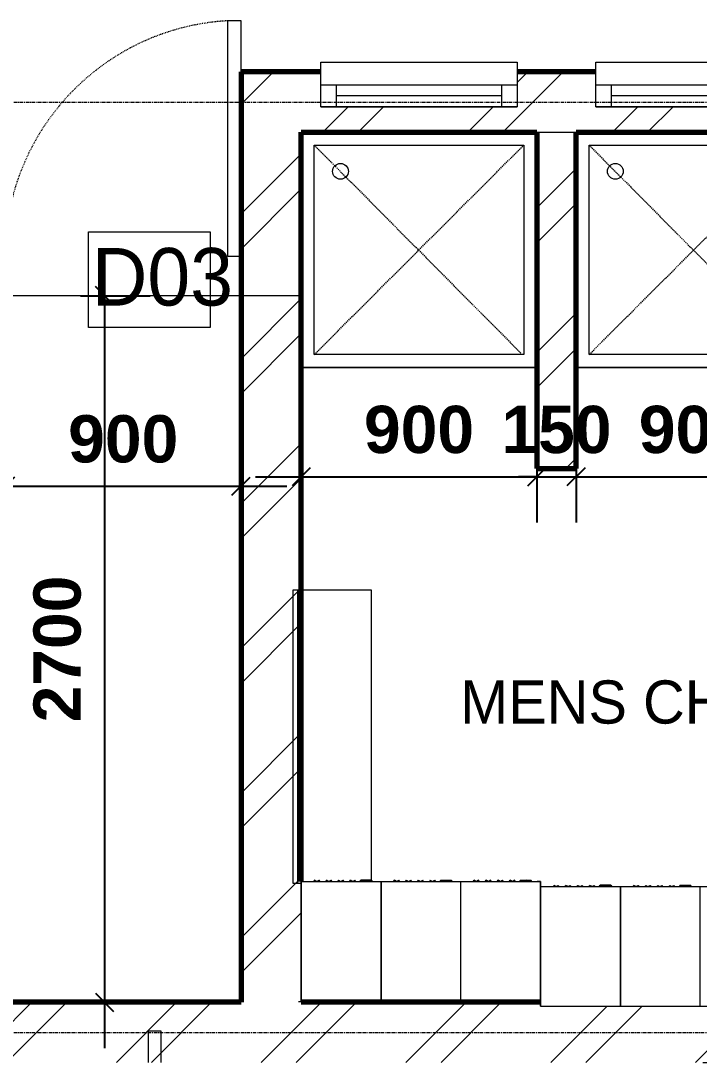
# Model space of a CAD drawing. Header units: inches. Extents: x 22 to 382261, y 22 to 371281.
# Drawn here: x 135042 to 137633, y 217997 to 221972 of the extents above; entities that cross this region are included whole.
import ezdxf

# ---------------------------------------------------------------- set-up
doc = ezdxf.new("R2010")
doc.units = ezdxf.units.IN
doc.header["$MEASUREMENT"] = 0
for name, pattern in [('Dash', [6.35, 3.175, -3.175]), ('Grid Line 1_2_', [22.225, 12.7, -3.175, 3.175, -3.175]), ('Hidden', [7.14375, 4.7625, -2.38125])]:
    doc.linetypes.add(name, pattern=pattern)
for name, color, linetype, lineweight in [('A-ANNO-DIMS', 211, 'Continuous', 9), ('A-AREA-IDEN', 2, 'Continuous', 9), ('A-DOOR', 31, 'Continuous', 9), ('A-DOOR-HDLN', 31, 'Dash', 9), ('A-DOOR-IDEN', 31, 'Continuous', 9), ('A-FLOR', 192, 'Continuous', 9), ('A-GLAZ', 151, 'Continuous', 9), ('A-GLAZ-SILL', 1, 'Continuous', 9), ('A-WALL', 113, 'Continuous', 9), ('A-WALL-PATT', 111, 'Continuous', 9), ('G-IMPT', 8, 'Continuous', 9), ('I-WALL', 2, 'Continuous', 9), ('P-SANR-FIXT', 6, 'Continuous', 9), ('Q-CASE', 31, 'Continuous', 9), ('Q-SPCQ', 91, 'Continuous', 9), ('S-GRID', 1, 'Continuous', 9)]:
    doc.layers.add(name, color=color, linetype=linetype, lineweight=lineweight)
doc.styles.add('Arial_B_1', font='arialbd.ttf', dxfattribs={"height": 180.555556})
doc.styles.add('Arial_B_2', font='arialbd.ttf', dxfattribs={"height": 270.833333})
doc.styles.add('Gill Sans MT', font='GIL_____.TTF', dxfattribs={"height": 262.5})
doc.styles.add('Tw Cen MT Condensed', font='TCCM____.TTF', dxfattribs={"height": 1.35})
doc.dimstyles.new('1', dxfattribs={"dimscale": 304.8, "dimtxt": 178.545395, "dimasz": 0.227865, "dimexe": 0.574147, "dimexo": 0.0625, "dimgap": 0.287073, "dimtad": 1, "dimdec": 0, "dimzin": 0, "dimdsep": 46, "dimtxsty": 'Arial_B_1', "dimblk1": 'OBLIQUE', "dimblk2": 'OBLIQUE', "dimsah": 1, "dimcen": 0.09, "dimdle": 0.574147, "dimazin": 0, "dimtfac": 1, "dimtdec": 4, "dimtix": 1, "dimtmove": 0, "dimatfit": 3, "dimfxl": 0.574147, "dimfxlon": 1, "dimtvp": 1, "dimtolj": 1, "dimtzin": 0, "dimarcsym": 2})
doc.dimstyles.new('2_2', dxfattribs={"dimscale": 304.8, "dimtxt": 267.818092, "dimasz": 0.227865, "dimexe": 1.377953, "dimexo": 0.0625, "dimgap": 0.287073, "dimtad": 1, "dimdec": 0, "dimzin": 0, "dimdsep": 46, "dimtxsty": 'Arial_B_2', "dimblk1": 'OBLIQUE', "dimblk2": 'OBLIQUE', "dimsah": 1, "dimcen": 0.09, "dimdle": 0.574147, "dimazin": 0, "dimtfac": 1, "dimtdec": 4, "dimtix": 1, "dimtmove": 0, "dimatfit": 3, "dimfxl": 0.574147, "dimfxlon": 1, "dimtvp": 1, "dimtolj": 1, "dimtzin": 0, "dimlwd": 18, "dimlwe": 18, "dimarcsym": 2})
pattern_1 = [(45, (139676.7, 209538.6), (-276.592, 276.592), []), (45, (139676.7, 209957.7), (-276.592, 276.592), [])]

# ---------------------------------------------------------------- blocks, each defined once
blk = doc.blocks.new('Casework 9 - Casework 8-559231-01-GROUND FLOOR DIM- PART B')
at = {"layer": 'Q-CASE'}
for p, q in [((-4098.8, 8573.2), (-4148.8, 8573.2)), ((-4148.8, 8573.2), (-4148.8, 8453.2)), ((-4098.8, 8453.2), (-4098.8, 8573.2))]:
    blk.add_line(p, q, dxfattribs=at)
blk = doc.blocks.new('Windows_Sgl_Plain - 750 by 600-438113-01-GROUND FLOOR DIM- PART B')
at = {"layer": 'A-GLAZ'}
for p, q in [((-375, 9.5), (375, 9.5)), ((-375, -161), (-375, 9.5)), ((375, 9.5), (-375, 9.5)), ((-315, -73.5), (-315, 9.5)), ((315, 9.5), (315, -73.5)), ((375, 9.5), (375, -161)), ((-375, -73.5), (-375, -25.5)), ((-315, -32), (315, -32)), ((375, -25.5), (375, -73.5)), ((375, -73.5), (-375, -73.5)), ((375, -161), (-375, -161))]:
    blk.add_line(p, q, dxfattribs=at)
at = {"layer": 'A-GLAZ-SILL'}
for p, q in [((-375, -161), (-375, -124.7)), ((375, -124.7), (375, -161)), ((375, -161), (-375, -161))]:
    blk.add_line(p, q, dxfattribs=at)
blk = doc.blocks.new('Shower Tray _1_ - 900 x 1200mm Wide 2-V38-01-GROUND FLOOR DIM- PART B')
at = {"layer": 'P-SANR-FIXT'}
for p, q in [((-450, 450), (-450, -450)), ((450, 450), (-450, 450)), ((-450, -450), (-450, 450)), ((-450, 450), (450, 450)), ((450, -450), (450, 450)), ((450, 450), (450, -450)), ((-400, -400), (-400, 400)), ((-400, 400), (400, 400)), ((400, 400), (400, -400)), ((400, -400), (-400, -400)), ((-450, -450), (450, -450)), ((450, -450), (-450, -450))]:
    blk.add_line(p, q, dxfattribs=at)
at = {"layer": 'P-SANR-FIXT', "linetype": 'Hidden'}
for p, q in [((-400, -400), (400, 400)), ((-400, 400), (389.3, -394.7))]:
    blk.add_line(p, q, dxfattribs=at)
at = {"layer": 'P-SANR-FIXT'}
blk.add_circle((-300, 300), 30, dxfattribs=at)
blk = doc.blocks.new('M_Single-Flush - 900 by 2100-683578-01-GROUND FLOOR DIM- PART B')
at = {"layer": 'A-DOOR', "lineweight": 18}
for p, q in [((450, 975.2), (399, 975.2)), ((399, 75), (399, 975.2)), ((450, 75), (450, 975.2)), ((450, 75), (399, 75))]:
    blk.add_line(p, q, dxfattribs=at)
at = {"layer": 'A-DOOR-HDLN'}
blk.add_arc((450, 75), 901.7, 93.2424, 180, dxfattribs=at)
blk = doc.blocks.new('Locker08 - 12ZLKR08_dwg-783368-01-GROUND FLOOR DIM- PART B')
at = {"layer": 'G-IMPT'}
for p, q in [((456.7, 914.4), (0, 914.4)), ((0, 914.4), (457.2, 914.4)), ((0, 914.4), (0, 609.6)), ((0, 914.4), (0, 609.6)), ((457.2, 914.4), (0, 914.4)), ((456.7, 914.4), (0, 914.4)), ((457.2, 914.4), (457.2, 609.6)), ((457.2, 914.4), (457.2, 901.7)), ((457.2, 901.7), (457.2, 622.3)), ((457.2, 866.5), (461.8, 863.1)), ((461.8, 863.1), (457.2, 866.5)), ((457.2, 854.9), (461.8, 863.1)), ((457.2, 854.9), (461.8, 846.6)), ((457.2, 843.2), (461.8, 846.6)), ((461.8, 846.6), (457.2, 843.2)), ((457.2, 820.8), (461.8, 817.4)), ((457.2, 820.8), (461.8, 817.4)), ((457.2, 809.2), (461.8, 817.4)), ((457.2, 809.2), (461.8, 800.9)), ((461.8, 800.9), (457.2, 797.4)), ((457.2, 797.4), (461.8, 800.9)), ((461.8, 771.7), (457.2, 775.1)), ((457.2, 775.1), (461.8, 771.7)), ((461.8, 771.7), (457.2, 763.4)), ((457.2, 763.4), (461.8, 755.2)), ((461.8, 755.2), (457.2, 751.7)), ((457.2, 751.7), (461.8, 755.2)), ((457.2, 729.4), (461.8, 726)), ((457.2, 729.4), (461.8, 726)), ((457.2, 717.7), (461.8, 726)), ((457.2, 717.7), (461.8, 709.5)), ((457.2, 706), (461.8, 709.5)), ((457.2, 706), (461.8, 709.5)), ((457.2, 689.5), (458.8, 688.9)), ((461.8, 680.3), (457.2, 683.7)), ((457.2, 683.7), (461.8, 680.3)), ((461.8, 680.3), (457.2, 672)), ((458.8, 688.9), (462.1, 686.4)), ((458.8, 682.5), (458.8, 688.9)), ((462.1, 646.4), (462.1, 686.4)), ((461.8, 663.7), (457.2, 672)), ((457.2, 660.3), (461.8, 663.7)), ((457.2, 660.3), (461.8, 663.7)), ((457.2, 643.3), (458.8, 643.9)), ((458.8, 669.1), (458.8, 674.8)), ((458.8, 643.9), (458.8, 661.5)), ((462.1, 646.4), (458.8, 643.9)), ((0, 609.6), (0, 304.8)), ((0, 609.6), (457.2, 609.6)), ((0, 609.6), (0, 304.8)), ((457.2, 609.6), (0, 609.6)), ((457.2, 609.6), (0, 609.6)), ((457.2, 622.3), (457.2, 609.6)), ((457.2, 609.6), (457.2, 304.8)), ((457.2, 609.6), (457.2, 596.9)), ((457.2, 596.9), (457.2, 317.5)), ((457.2, 561.7), (461.8, 558.3)), ((461.8, 558.3), (457.2, 561.7)), ((457.2, 550.1), (461.8, 558.3)), ((457.2, 550.1), (461.8, 541.8)), ((461.8, 541.8), (457.2, 538.4)), ((457.2, 538.4), (461.8, 541.8)), ((457.2, 516), (461.8, 512.6)), ((457.2, 516), (461.8, 512.6)), ((461.8, 512.6), (457.2, 504.4)), ((457.2, 504.4), (461.8, 496.1)), ((461.8, 496.1), (457.2, 492.6)), ((457.2, 492.6), (461.8, 496.1)), ((457.2, 470.3), (461.8, 466.9)), ((457.2, 470.3), (461.8, 466.9)), ((461.8, 466.9), (457.2, 458.6)), ((457.2, 458.6), (461.8, 450.4)), ((457.2, 446.9), (461.8, 450.4)), ((457.2, 446.9), (461.8, 450.4)), ((461.8, 421.2), (457.2, 424.6)), ((461.8, 421.2), (457.2, 424.6)), ((461.8, 421.2), (457.2, 412.9)), ((457.2, 412.9), (461.8, 404.7)), ((461.8, 404.7), (457.2, 401.2)), ((461.8, 404.7), (457.2, 401.2)), ((457.2, 384.7), (458.8, 384.1)), ((457.2, 378.9), (461.8, 375.5)), ((457.2, 378.9), (461.8, 375.5)), ((461.8, 375.5), (457.2, 367.2)), ((457.2, 367.2), (461.8, 358.9)), ((457.2, 355.5), (461.8, 358.9)), ((461.8, 358.9), (457.2, 355.5)), ((462.1, 381.6), (458.8, 384.1)), ((458.8, 377.7), (458.8, 384.1)), ((458.8, 364.3), (458.8, 370)), ((462.1, 381.6), (462.1, 341.6)), ((458.8, 339.1), (457.2, 338.5)), ((458.8, 339.1), (458.8, 356.7)), ((458.8, 339.1), (462.1, 341.6)), ((0, 304.8), (0, 0)), ((0, 304.8), (457.2, 304.8)), ((0, 304.8), (0, 0)), ((0, 304.8), (457.2, 304.8)), ((0, 304.8), (457.2, 304.8)), ((457.2, 317.5), (457.2, 304.8)), ((457.2, 304.8), (457.2, 0)), ((457.2, 304.8), (457.2, 292.1)), ((457.2, 292.1), (457.2, 12.7)), ((457.2, 256.9), (461.8, 253.5)), ((457.2, 256.9), (461.8, 253.5)), ((457.2, 245.3), (461.8, 253.5)), ((461.8, 237), (457.2, 245.3)), ((457.2, 233.6), (461.8, 237)), ((457.2, 233.6), (461.8, 237)), ((457.2, 211.2), (461.8, 207.8)), ((461.8, 207.8), (457.2, 211.2)), ((457.2, 199.6), (461.8, 207.8)), ((461.8, 191.3), (457.2, 199.6)), ((457.2, 187.8), (461.8, 191.3)), ((457.2, 187.8), (461.8, 191.3)), ((457.2, 165.5), (461.8, 162.1)), ((461.8, 162.1), (457.2, 165.5)), ((457.2, 153.8), (461.8, 162.1)), ((457.2, 153.8), (461.8, 145.6)), ((457.2, 142.1), (461.8, 145.6)), ((457.2, 142.1), (461.8, 145.6)), ((457.2, 119.8), (461.8, 116.4)), ((457.2, 119.8), (461.8, 116.4)), ((457.2, 108.1), (461.8, 116.4)), ((461.8, 99.9), (457.2, 108.1)), ((457.2, 96.4), (461.8, 99.9)), ((457.2, 96.4), (461.8, 99.9)), ((457.2, 79.9), (458.8, 79.3)), ((457.2, 74.1), (461.8, 70.7)), ((457.2, 74.1), (461.8, 70.7)), ((461.8, 70.7), (457.2, 62.4)), ((461.8, 54.1), (457.2, 62.4)), ((457.2, 50.7), (461.8, 54.1)), ((457.2, 50.7), (461.8, 54.1)), ((458.8, 79.3), (462.1, 76.8)), ((458.8, 79.3), (458.8, 72.9)), ((458.8, 65.2), (458.8, 59.5)), ((458.8, 51.9), (458.8, 34.3)), ((462.1, 76.8), (462.1, 36.8)), ((0, 0), (457.2, 0)), ((457.2, 0), (0, 0)), ((457.2, 33.7), (458.8, 34.3)), ((457.2, 0), (457.2, 12.7)), ((462.1, 36.8), (458.8, 34.3))]:
    blk.add_line(p, q, dxfattribs=at)
blk = doc.blocks.new('Locker08 - Locker08-783374-01-GROUND FLOOR DIM- PART B')
blk.add_blockref('Locker08 - 12ZLKR08_dwg-783368-01-GROUND FLOOR DIM- PART B', (0, 0))
blk = doc.blocks.new('Locker08 - 12ZLKR08_dwg-V40-01-GROUND FLOOR DIM- PART B')
at = {"layer": 'G-IMPT'}
for p, q in [((0, 914.4), (457.2, 914.4)), ((0, 914.4), (0, 609.6)), ((0, 914.4), (0, 609.6)), ((457.2, 914.4), (0, 914.4)), ((457.2, 914.4), (457.2, 609.6)), ((457.2, 914.4), (457.2, 901.7)), ((457.2, 901.7), (457.2, 622.3)), ((457.2, 866.5), (461.8, 863.1)), ((461.8, 863.1), (457.2, 866.5)), ((457.2, 854.9), (461.8, 863.1)), ((457.2, 854.9), (461.8, 846.6)), ((457.2, 843.2), (461.8, 846.6)), ((461.8, 846.6), (457.2, 843.2)), ((457.2, 820.8), (461.8, 817.4)), ((457.2, 820.8), (461.8, 817.4)), ((457.2, 809.2), (461.8, 817.4)), ((457.2, 809.2), (461.8, 800.9)), ((461.8, 800.9), (457.2, 797.4)), ((457.2, 797.4), (461.8, 800.9)), ((461.8, 771.7), (457.2, 775.1)), ((457.2, 775.1), (461.8, 771.7)), ((461.8, 771.7), (457.2, 763.4)), ((457.2, 763.4), (461.8, 755.2)), ((461.8, 755.2), (457.2, 751.7)), ((457.2, 751.7), (461.8, 755.2)), ((457.2, 729.4), (461.8, 726)), ((457.2, 729.4), (461.8, 726)), ((457.2, 717.7), (461.8, 726)), ((457.2, 717.7), (461.8, 709.5)), ((457.2, 706), (461.8, 709.5)), ((457.2, 706), (461.8, 709.5)), ((457.2, 689.5), (458.8, 688.9)), ((461.8, 680.3), (457.2, 683.7)), ((457.2, 683.7), (461.8, 680.3)), ((461.8, 680.3), (457.2, 672)), ((458.8, 688.9), (462.1, 686.4)), ((458.8, 682.5), (458.8, 688.9)), ((462.1, 646.4), (462.1, 686.4)), ((461.8, 663.7), (457.2, 672)), ((457.2, 660.3), (461.8, 663.7)), ((457.2, 660.3), (461.8, 663.7)), ((457.2, 643.3), (458.8, 643.9)), ((458.8, 669.1), (458.8, 674.8)), ((458.8, 643.9), (458.8, 661.5)), ((462.1, 646.4), (458.8, 643.9)), ((0, 609.6), (0, 304.8)), ((0, 609.6), (457.2, 609.6)), ((0, 609.6), (0, 304.8)), ((457.2, 609.6), (0, 609.6)), ((457.2, 609.6), (0, 609.6)), ((457.2, 622.3), (457.2, 609.6)), ((457.2, 609.6), (457.2, 304.8)), ((457.2, 609.6), (457.2, 596.9)), ((457.2, 596.9), (457.2, 317.5)), ((457.2, 561.7), (461.8, 558.3)), ((461.8, 558.3), (457.2, 561.7)), ((457.2, 550.1), (461.8, 558.3)), ((457.2, 550.1), (461.8, 541.8)), ((461.8, 541.8), (457.2, 538.4)), ((457.2, 538.4), (461.8, 541.8)), ((457.2, 516), (461.8, 512.6)), ((457.2, 516), (461.8, 512.6)), ((461.8, 512.6), (457.2, 504.4)), ((457.2, 504.4), (461.8, 496.1)), ((461.8, 496.1), (457.2, 492.6)), ((457.2, 492.6), (461.8, 496.1)), ((457.2, 470.3), (461.8, 466.9)), ((457.2, 470.3), (461.8, 466.9)), ((461.8, 466.9), (457.2, 458.6)), ((457.2, 458.6), (461.8, 450.4)), ((457.2, 446.9), (461.8, 450.4)), ((457.2, 446.9), (461.8, 450.4)), ((461.8, 421.2), (457.2, 424.6)), ((461.8, 421.2), (457.2, 424.6)), ((461.8, 421.2), (457.2, 412.9)), ((457.2, 412.9), (461.8, 404.7)), ((461.8, 404.7), (457.2, 401.2)), ((461.8, 404.7), (457.2, 401.2)), ((457.2, 384.7), (458.8, 384.1)), ((457.2, 378.9), (461.8, 375.5)), ((457.2, 378.9), (461.8, 375.5)), ((461.8, 375.5), (457.2, 367.2)), ((457.2, 367.2), (461.8, 358.9)), ((457.2, 355.5), (461.8, 358.9)), ((461.8, 358.9), (457.2, 355.5)), ((462.1, 381.6), (458.8, 384.1)), ((458.8, 377.7), (458.8, 384.1)), ((458.8, 364.3), (458.8, 370)), ((462.1, 381.6), (462.1, 341.6)), ((458.8, 339.1), (457.2, 338.5)), ((458.8, 339.1), (458.8, 356.7)), ((458.8, 339.1), (462.1, 341.6)), ((0, 304.8), (0, 0)), ((0, 304.8), (457.2, 304.8)), ((0, 304.8), (0, 0)), ((0, 304.8), (457.2, 304.8)), ((0, 304.8), (457.2, 304.8)), ((457.2, 317.5), (457.2, 304.8)), ((457.2, 304.8), (457.2, 0)), ((457.2, 304.8), (457.2, 292.1)), ((457.2, 292.1), (457.2, 12.7)), ((457.2, 256.9), (461.8, 253.5)), ((457.2, 256.9), (461.8, 253.5)), ((457.2, 245.3), (461.8, 253.5)), ((461.8, 237), (457.2, 245.3)), ((457.2, 233.6), (461.8, 237)), ((457.2, 233.6), (461.8, 237)), ((457.2, 211.2), (461.8, 207.8)), ((461.8, 207.8), (457.2, 211.2)), ((457.2, 199.6), (461.8, 207.8)), ((461.8, 191.3), (457.2, 199.6)), ((457.2, 187.8), (461.8, 191.3)), ((457.2, 187.8), (461.8, 191.3)), ((457.2, 165.5), (461.8, 162.1)), ((461.8, 162.1), (457.2, 165.5)), ((457.2, 153.8), (461.8, 162.1)), ((457.2, 153.8), (461.8, 145.6)), ((457.2, 142.1), (461.8, 145.6)), ((457.2, 142.1), (461.8, 145.6)), ((457.2, 119.8), (461.8, 116.4)), ((457.2, 119.8), (461.8, 116.4)), ((457.2, 108.1), (461.8, 116.4)), ((461.8, 99.9), (457.2, 108.1)), ((457.2, 96.4), (461.8, 99.9)), ((457.2, 96.4), (461.8, 99.9)), ((457.2, 79.9), (458.8, 79.3)), ((457.2, 74.1), (461.8, 70.7)), ((457.2, 74.1), (461.8, 70.7)), ((461.8, 70.7), (457.2, 62.4)), ((461.8, 54.1), (457.2, 62.4)), ((457.2, 50.7), (461.8, 54.1)), ((457.2, 50.7), (461.8, 54.1)), ((458.8, 79.3), (462.1, 76.8)), ((458.8, 79.3), (458.8, 72.9)), ((458.8, 65.2), (458.8, 59.5)), ((458.8, 51.9), (458.8, 34.3)), ((462.1, 76.8), (462.1, 36.8)), ((0, 0), (457.2, 0)), ((457.2, 0), (0, 0)), ((457.2, 33.7), (458.8, 34.3)), ((457.2, 0), (457.2, 12.7)), ((462.1, 36.8), (458.8, 34.3))]:
    blk.add_line(p, q, dxfattribs=at)
blk = doc.blocks.new('Locker08 - Locker08-V41-01-GROUND FLOOR DIM- PART B')
blk.add_blockref('Locker08 - 12ZLKR08_dwg-V40-01-GROUND FLOOR DIM- PART B', (0, 0))
blk = doc.blocks.new('Vanity Counter Top - 250-788077-01-GROUND FLOOR DIM- PART B')
at = {"layer": 'Q-CASE'}
for p, q in [((-80.5, 0), (-1200.5, 0)), ((-1200.5, 0), (-1200.5, -31.7)), ((-80.5, -31.7), (-80.5, 0)), ((-1200.5, -19.1), (-80.5, -19.1)), ((-80.5, -300), (-80.5, -31.7)), ((-1188.7, -300), (-80.5, -300))]:
    blk.add_line(p, q, dxfattribs=at)
blk = doc.blocks.new('_Oblique')
at = {"color": 0, "linetype": 'ByBlock', "lineweight": -2}
blk.add_line((-0.5, -0.5), (0.5, 0.5), dxfattribs=at)
blk = doc.blocks.new('*D4842')
at = {"layer": 'A-ANNO-DIMS', "color": 0, "lineweight": 18, "transparency": 16777216}
for p, q in [((137737.6, 211521.8), (137737.6, 218166.8)), ((137646.6, 217991.8), (138157.6, 217991.8)), ((137646.6, 211696.8), (138157.6, 211696.8))]:
    blk.add_line(p, q, dxfattribs=at)
at = {"layer": 'Defpoints', "color": 0, "transparency": 16777216}
for p in [(137627.6, 217991.8), (137737.6, 217991.8), (137627.6, 211696.8)]:
    blk.add_point(p, dxfattribs=at)
at = {"layer": 'A-ANNO-DIMS', "color": 0, "lineweight": 18, "transparency": 16777216, "xscale": 69.45312499999999, "yscale": 69.45312499999999, "zscale": 69.45312499999999}
for p, rotation in [((137737.6, 217991.8), 90), ((137737.6, 211696.8), 270)]:
    blk.add_blockref('_Oblique', p, dxfattribs=dict(at, rotation=rotation))
at = {"layer": 'A-ANNO-DIMS', "color": 0, "lineweight": 18, "transparency": 16777216, "insert": (137511.7, 214844.3), "char_height": 270.83, "width": 615.654, "attachment_point": 5, "rotation": 90, "style": 'Arial_B_2'}
blk.add_mtext('\\A1;6295', dxfattribs=at)
blk = doc.blocks.new('M_Door Tag1 - M_Door Tag 2-910938-01-GROUND FLOOR DIM- PART B')
at = {"layer": 'A-DOOR-IDEN'}
for p, q in [((-1.206, 1.536), (3.019, 1.536)), ((-1.206, -1.791), (-1.206, 1.536)), ((3.019, 1.536), (3.019, -1.791)), ((3.019, -1.791), (-1.206, -1.791))]:
    blk.add_line(p, q, dxfattribs=at)
blk = doc.blocks.new('*D4706')
at = {"layer": 'A-ANNO-DIMS', "color": 0, "lineweight": -2, "transparency": 16777216}
for p, q in [((135361.1, 221096.8), (135361.1, 218046.8)), ((135270.1, 220921.8), (135536.1, 220921.8)), ((135452, 218221.8), (135186.1, 218221.8))]:
    blk.add_line(p, q, dxfattribs=at)
at = {"layer": 'Defpoints', "color": 0, "transparency": 16777216}
for p in [(135251.1, 220921.8), (135361.1, 218221.8), (135471.1, 218221.8)]:
    blk.add_point(p, dxfattribs=at)
at = {"layer": 'A-ANNO-DIMS', "color": 0, "lineweight": -2, "transparency": 16777216, "xscale": 69.45312499999999, "yscale": 69.45312499999999, "zscale": 69.45312499999999}
for p, rotation in [((135361.1, 220921.8), 90), ((135361.1, 218221.8), 270)]:
    blk.add_blockref('_Oblique', p, dxfattribs=dict(at, rotation=rotation))
at = {"layer": 'A-ANNO-DIMS', "color": 0, "transparency": 16777216, "insert": (135181.4, 219571.8), "char_height": 180.56, "width": 410.436, "attachment_point": 5, "rotation": 90, "style": 'Arial_B_1'}
blk.add_mtext('\\A1;2700', dxfattribs=at)
blk = doc.blocks.new('*D4707')
at = {"layer": 'A-ANNO-DIMS', "color": 0, "lineweight": -2, "transparency": 16777216}
for p, q in [((134982.9, 220284.8), (134982.9, 220018.8)), ((135882.9, 220284.8), (135882.9, 220018.8)), ((134807.9, 220193.8), (136057.9, 220193.8))]:
    blk.add_line(p, q, dxfattribs=at)
at = {"layer": 'Defpoints', "color": 0, "transparency": 16777216}
for p in [(134982.9, 220303.8), (135882.9, 220303.8), (135882.9, 220193.8)]:
    blk.add_point(p, dxfattribs=at)
at = {"layer": 'A-ANNO-DIMS', "color": 0, "lineweight": -2, "transparency": 16777216, "xscale": 69.45312499999999, "yscale": 69.45312499999999, "zscale": 69.45312499999999, "rotation": 180}
blk.add_blockref('_Oblique', (134982.9, 220193.8), dxfattribs=at)
at = {"layer": 'A-ANNO-DIMS', "color": 0, "lineweight": -2, "transparency": 16777216, "xscale": 69.45312499999999, "yscale": 69.45312499999999, "zscale": 69.45312499999999}
blk.add_blockref('_Oblique', (135882.9, 220193.8), dxfattribs=at)
at = {"layer": 'A-ANNO-DIMS', "color": 0, "transparency": 16777216, "insert": (135432.9, 220373.6), "char_height": 180.56, "width": 307.827, "attachment_point": 5, "style": 'Arial_B_1'}
blk.add_mtext('\\A1;900', dxfattribs=at)
blk = doc.blocks.new('*D4708')
at = {"layer": 'A-ANNO-DIMS', "color": 0, "lineweight": -2, "transparency": 16777216}
for p, q in [((136112.9, 220320.7), (136112.9, 220054.8)), ((137012.9, 220320.7), (137012.9, 220054.8)), ((135937.9, 220229.8), (137187.9, 220229.8))]:
    blk.add_line(p, q, dxfattribs=at)
at = {"layer": 'Defpoints', "color": 0, "transparency": 16777216}
for p in [(136112.9, 220339.8), (137012.9, 220339.8), (137012.9, 220229.8)]:
    blk.add_point(p, dxfattribs=at)
at = {"layer": 'A-ANNO-DIMS', "color": 0, "lineweight": -2, "transparency": 16777216, "xscale": 69.45312499999999, "yscale": 69.45312499999999, "zscale": 69.45312499999999, "rotation": 180}
blk.add_blockref('_Oblique', (136112.9, 220229.8), dxfattribs=at)
at = {"layer": 'A-ANNO-DIMS', "color": 0, "lineweight": -2, "transparency": 16777216, "xscale": 69.45312499999999, "yscale": 69.45312499999999, "zscale": 69.45312499999999}
blk.add_blockref('_Oblique', (137012.9, 220229.8), dxfattribs=at)
at = {"layer": 'A-ANNO-DIMS', "color": 0, "transparency": 16777216, "insert": (136562.9, 220409.5), "char_height": 180.56, "width": 307.827, "attachment_point": 5, "style": 'Arial_B_1'}
blk.add_mtext('\\A1;900', dxfattribs=at)
blk = doc.blocks.new('*D4709')
at = {"layer": 'A-ANNO-DIMS', "color": 0, "lineweight": -2, "transparency": 16777216}
for p, q in [((137012.9, 220320.7), (137012.9, 220054.8)), ((137162.9, 220320.7), (137162.9, 220054.8)), ((137012.9, 220229.8), (136943.4, 220229.8)), ((137012.9, 220229.8), (137162.9, 220229.8)), ((137162.9, 220229.8), (137232.3, 220229.8))]:
    blk.add_line(p, q, dxfattribs=at)
at = {"layer": 'Defpoints', "color": 0, "transparency": 16777216}
for p in [(137012.9, 220339.8), (137162.9, 220339.8), (137162.9, 220229.8)]:
    blk.add_point(p, dxfattribs=at)
at = {"layer": 'A-ANNO-DIMS', "color": 0, "lineweight": -2, "transparency": 16777216, "xscale": 69.45312499999999, "yscale": 69.45312499999999, "zscale": 69.45312499999999}
blk.add_blockref('_Oblique', (137012.9, 220229.8), dxfattribs=at)
at = {"layer": 'A-ANNO-DIMS', "color": 0, "lineweight": -2, "transparency": 16777216, "xscale": 69.45312499999999, "yscale": 69.45312499999999, "zscale": 69.45312499999999, "rotation": 180}
blk.add_blockref('_Oblique', (137162.9, 220229.8), dxfattribs=at)
at = {"layer": 'A-ANNO-DIMS', "color": 0, "transparency": 16777216, "insert": (137087.9, 220409.4), "char_height": 180.56, "width": 307.827, "attachment_point": 5, "style": 'Arial_B_1'}
blk.add_mtext('\\A1;150', dxfattribs=at)
blk = doc.blocks.new('*D4710')
at = {"layer": 'A-ANNO-DIMS', "color": 0, "lineweight": -2, "transparency": 16777216}
for p, q in [((137162.9, 220320.7), (137162.9, 220054.8)), ((138062.9, 220320.7), (138062.9, 220054.8)), ((136987.9, 220229.8), (138237.9, 220229.8))]:
    blk.add_line(p, q, dxfattribs=at)
at = {"layer": 'Defpoints', "color": 0, "transparency": 16777216}
for p in [(137162.9, 220339.8), (138062.9, 220339.8), (138062.9, 220229.8)]:
    blk.add_point(p, dxfattribs=at)
at = {"layer": 'A-ANNO-DIMS', "color": 0, "lineweight": -2, "transparency": 16777216, "xscale": 69.45312499999999, "yscale": 69.45312499999999, "zscale": 69.45312499999999, "rotation": 180}
blk.add_blockref('_Oblique', (137162.9, 220229.8), dxfattribs=at)
at = {"layer": 'A-ANNO-DIMS', "color": 0, "lineweight": -2, "transparency": 16777216, "xscale": 69.45312499999999, "yscale": 69.45312499999999, "zscale": 69.45312499999999}
blk.add_blockref('_Oblique', (138062.9, 220229.8), dxfattribs=at)
at = {"layer": 'A-ANNO-DIMS', "color": 0, "transparency": 16777216, "insert": (137612.9, 220409.5), "char_height": 180.56, "width": 307.827, "attachment_point": 5, "style": 'Arial_B_1'}
blk.add_mtext('\\A1;900', dxfattribs=at)

msp = doc.modelspace()

# ---------------------------------------------------------------- hatches: boundary and pattern name
at = {"layer": 'A-WALL-PATT'}
h = msp.add_hatch(dxfattribs=at)
h.set_pattern_fill('FP_1', color=256, style=0, pattern_type=2)
h.set_pattern_definition(pattern_1)
h.paths.add_polyline_path([(140087.9, 221546.8), (151548.3, 221546.8), (151548.3, 221643.8), (150802.9, 221643.8), (150802.9, 221776.8), (145032.9, 221776.8), (145032.9, 221643.8), (144282.9, 221643.8), (144282.9, 221776.8), (143982.9, 221776.8), (143982.9, 221643.8), (143232.9, 221643.8), (143232.9, 221776.8), (142932.9, 221776.8), (142932.9, 221643.8), (142182.9, 221643.8), (142182.9, 221776.8), (141892.9, 221776.8), (141892.9, 221643.8), (141142.9, 221643.8), (141142.9, 221776.8), (140087.9, 221776.8), (140087.9, 221643.8), (139337.9, 221643.8), (139337.9, 221776.8), (139037.9, 221776.8), (139037.9, 221643.8), (138287.9, 221643.8), (138287.9, 221776.8), (137987.9, 221776.8), (137987.9, 221643.8), (137237.9, 221643.8), (137237.9, 221776.8), (136937.9, 221776.8), (136937.9, 221643.8), (136187.9, 221643.8), (136187.9, 221776.8), (135882.9, 221776.8), (135882.9, 221546.8), (140048.1, 221546.8)])
h = msp.add_hatch(dxfattribs=at)
h.set_pattern_fill('FP_1', color=256, style=0, pattern_type=2)
h.set_pattern_definition(pattern_1)
h.paths.add_polyline_path([(136112.9, 218221.8), (136112.9, 221546.8), (135882.9, 221546.8), (135882.9, 218221.8), (136087.4, 218221.8)])
h = msp.add_hatch(dxfattribs=at)
h.set_pattern_fill('FP_1', color=256, style=0, pattern_type=2)
h.set_pattern_definition(pattern_1)
h.paths.add_polyline_path([(137012.9, 220261.8), (137162.9, 220261.8), (137162.9, 221546.8), (137012.9, 221546.8), (137012.9, 221476.9)])
h = msp.add_hatch(dxfattribs=at)
h.set_pattern_fill('FP_1', color=256, style=0, pattern_type=2)
h.set_pattern_definition(pattern_1)
h.paths.add_polyline_path([(131307.9, 217991.8), (141017.9, 217991.8), (141017.9, 218221.8), (138856.1, 218221.8), (138856.1, 218206.8), (137027.3, 218206.8), (137027.3, 218221.8), (131077.9, 218221.8), (131077.9, 217991.8)])

# ---------------------------------------------------------------- linework, layer by layer
at = {"layer": 'A-FLOR'}
msp.add_line((136112.9, 220921.8), (134832.9, 220921.8), dxfattribs=at)
at = {"layer": 'A-WALL'}
msp.add_line((137012.9, 221546.8), (137162.9, 221546.8), dxfattribs=at)
at = {"layer": 'A-WALL', "lineweight": 70}
for p, q in [((137012.9, 221546.8), (137012.9, 220261.8)), ((137162.9, 220261.8), (137162.9, 221546.8)), ((137012.9, 220261.8), (137162.9, 220261.8))]:
    msp.add_line(p, q, dxfattribs=at)
at = {"layer": 'I-WALL', "lineweight": 70}
for p, q in [((136187.9, 221776.8), (135882.9, 221776.8)), ((135882.9, 221776.8), (135882.9, 218221.8)), ((137237.9, 221776.8), (136937.9, 221776.8)), ((136112.9, 221546.8), (137012.9, 221546.8)), ((136112.9, 218684), (136112.9, 221546.8)), ((137162.9, 221546.8), (138062.9, 221546.8)), ((135882.9, 218221.8), (134982.9, 218221.8)), ((136112.9, 218221.8), (136112.9, 218226.8)), ((137027.3, 218221.8), (136112.9, 218221.8))]:
    msp.add_line(p, q, dxfattribs=at)
at = {"layer": 'S-GRID', "linetype": 'Grid Line 1_2_'}
for p, q in [((126592.9, 221661.8), (165494.2, 221661.8)), ((126592.9, 218106.8), (165494.2, 218106.8))]:
    msp.add_line(p, q, dxfattribs=at)

# ---------------------------------------------------------------- block references
at = {"layer": 'A-DOOR-HDLN'}
msp.add_blockref('M_Single-Flush - 900 by 2100-683578-01-GROUND FLOOR DIM- PART B', (135432.9, 220996.8), dxfattribs=at)
at = {"layer": 'A-DOOR-IDEN', "xscale": 110, "yscale": 110, "zscale": 110}
msp.add_blockref('M_Door Tag1 - M_Door Tag 2-910938-01-GROUND FLOOR DIM- PART B', (135432.9, 220996.8), dxfattribs=at)
at = {"layer": 'A-GLAZ', "rotation": 180}
for p in [(136562.9, 221653.3), (137612.9, 221653.3)]:
    msp.add_blockref('Windows_Sgl_Plain - 750 by 600-438113-01-GROUND FLOOR DIM- PART B', p, dxfattribs=at)
at = {"layer": 'P-SANR-FIXT'}
for p in [(136562.9, 221096.8), (137612.9, 221096.8)]:
    msp.add_blockref('Shower Tray _1_ - 900 x 1200mm Wide 2-V38-01-GROUND FLOOR DIM- PART B', p, dxfattribs=at)
at = {"layer": 'Q-CASE', "rotation": 89.99999999999991}
msp.add_blockref('Vanity Counter Top - 250-788077-01-GROUND FLOOR DIM- PART B', (136081.2, 219877.2), dxfattribs=at)
at = {"layer": 'Q-CASE'}
msp.add_blockref('Casework 9 - Casework 8-559231-01-GROUND FLOOR DIM- PART B', (139676.7, 209538.6), dxfattribs=at)
at = {"layer": 'Q-SPCQ', "rotation": 89.9999999999999}
for name, p in [('Locker08 - Locker08-783374-01-GROUND FLOOR DIM- PART B', (137027.3, 218226.8)), ('Locker08 - Locker08-V41-01-GROUND FLOOR DIM- PART B', (137941.7, 218206.8))]:
    msp.add_blockref(name, p, dxfattribs=at)

# ---------------------------------------------------------------- texts
at = {"layer": 'A-AREA-IDEN', "insert": (136719.9, 219451.8), "char_height": 165, "width": 2874.851, "attachment_point": 1, "style": 'Gill Sans MT'}
msp.add_mtext('MENS CHANGING R.', dxfattribs=at)
at = {"layer": 'A-DOOR-IDEN', "insert": (135312.6, 221104), "char_height": 220, "width": 493.839, "attachment_point": 1, "style": 'Tw Cen MT Condensed'}
msp.add_mtext('D03', dxfattribs=at)

# ---------------------------------------------------------------- dimensions: what is measured, and where the dimension line sits
at = {"layer": 'A-ANNO-DIMS'}
dim = msp.add_linear_dim(base=(135361.1, 218221.8), p1=(135251.1, 220921.8), p2=(135471.1, 218221.8), angle=90, dimstyle='1', override={"dimpost": '<>', "dimfxl": 2708.948135}, dxfattribs=at)
dim.commit()
dim.dimension.update_dxf_attribs({"geometry": '*D4706', "text_midpoint": (135181.4, 219571.8)})
for base, p1, p2, override, picture, middle in [((137012.9, 220229.8), (136112.9, 220339.8), (137012.9, 220339.8), {"dimpost": '<>', "dimfxl": 900}, '*D4708', (136562.9, 220409.5)), ((137162.9, 220229.8), (137012.9, 220339.8), (137162.9, 220339.8), {"dimpost": '<>', "dimfxl": 150}, '*D4709', (137087.9, 220409.4)), ((138062.9, 220229.8), (137162.9, 220339.8), (138062.9, 220339.8), {"dimpost": '<>', "dimfxl": 900}, '*D4710', (137612.9, 220409.5)), ((135882.9, 220193.8), (134982.9, 220303.8), (135882.9, 220303.8), {"dimpost": '<>', "dimfxl": 900}, '*D4707', (135432.9, 220373.6))]:
    dim = msp.add_linear_dim(base=base, p1=p1, p2=p2, dimstyle='1', override=override, dxfattribs=at)
    dim.commit()
    dim.dimension.update_dxf_attribs({"geometry": picture, "text_midpoint": middle})
at = {"layer": 'A-ANNO-DIMS', "lineweight": 18}
dim = msp.add_linear_dim(base=(137737.6, 217991.8), p1=(137627.6, 211696.8), p2=(137627.6, 217991.8), angle=90, dimstyle='2_2', override={"dimpost": '<>', "dimfxl": 6295}, dxfattribs=at)
dim.commit()
dim.dimension.update_dxf_attribs({"geometry": '*D4842', "text_midpoint": (137511.7, 214844.3)})

doc.saveas('drawing.dxf')
